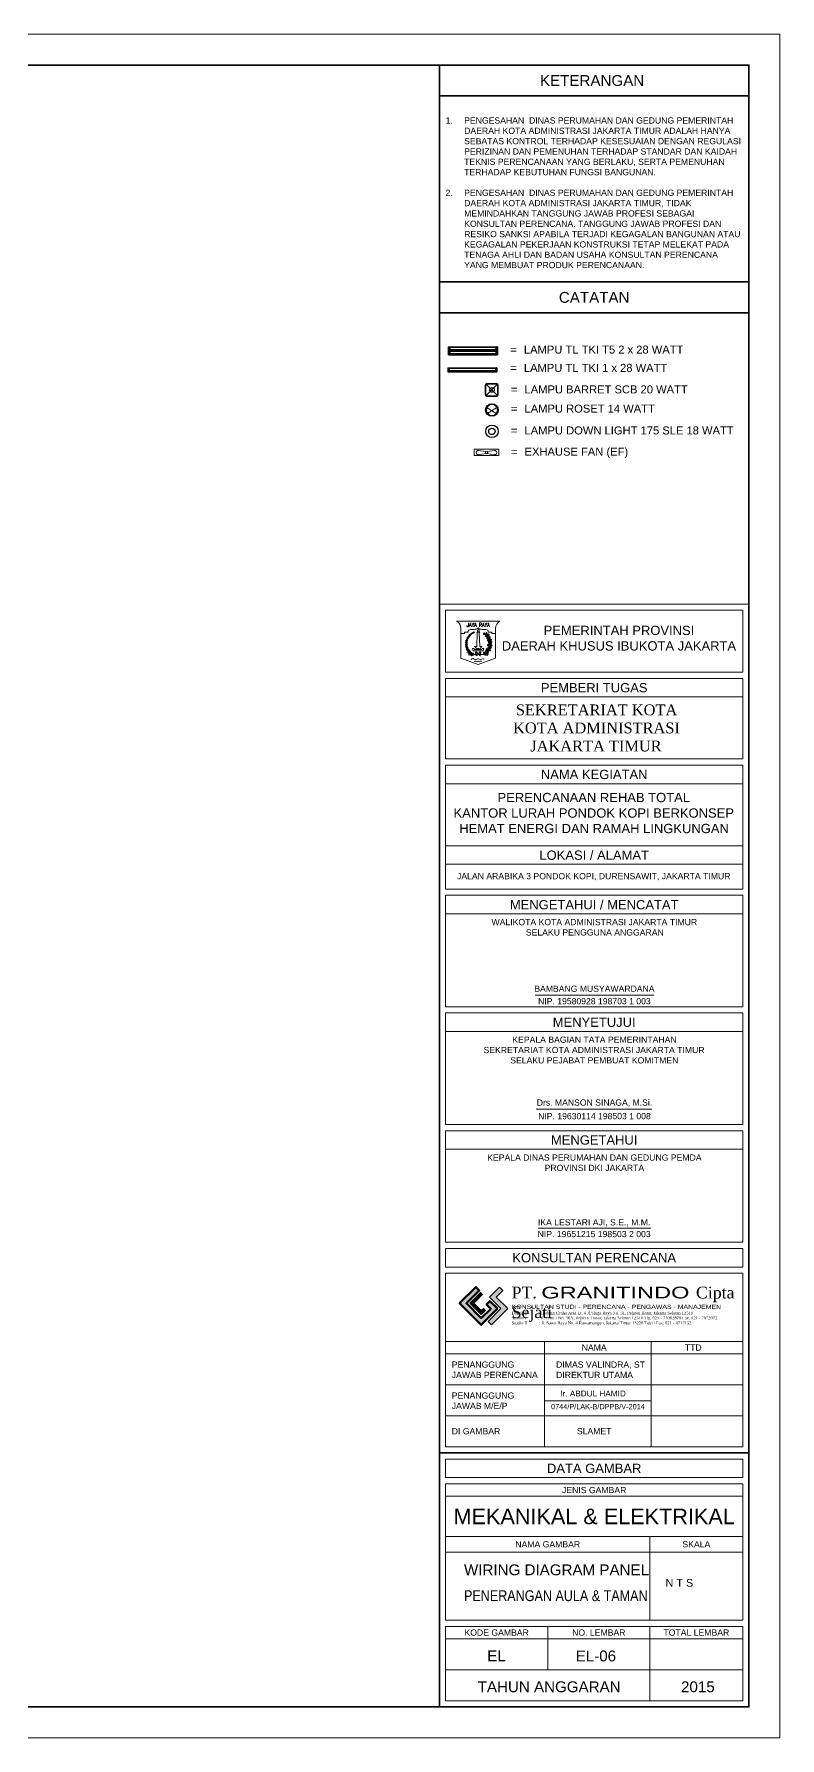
# Model space of a CAD drawing. Header units: millimetres. Extents: x -17012 to 53751, y -5570 to 5430.
# Drawn here: x 30945 to 35763, y -5570 to 5430 of the extents above; entities that cross this region are included whole.
import ezdxf
from ezdxf.enums import TextEntityAlignment as Align

# ---------------------------------------------------------------- set-up
doc = ezdxf.new("R2010")
doc.units = ezdxf.units.MM
for name, color, linetype, lineweight in [('ars', 11, 'Continuous', 5), ('dinding', 5, 'Continuous', 15), ('GRS KOP', 1, 'Continuous', 35), ('HACH', 252, 'Continuous', 0), ('kop', 7, 'Continuous', 20), ('logo', 7, 'Continuous', 50)]:
    doc.layers.add(name, color=color, linetype=linetype, lineweight=lineweight)
doc.layers.add('HCH', color=8, linetype='Continuous')
doc.layers.add('potongan', color=210, linetype='Continuous')
doc.styles.add('BARU', font='complex.shx')
doc.styles.get("Standard").update_dxf_attribs({"font": 'arial.ttf'})

# ---------------------------------------------------------------- blocks, each defined once
blk = doc.blocks.new('tlhh')
at = {"layer": 'HCH', "color": 2}
for p, q in [((910691, 351563), (910695, 351563)), ((910691, 351563), (910691, 351534)), ((910691, 351534), (910695, 351534)), ((910691, 351534), (910691, 351505)), ((910695, 351534), (910691, 351534)), ((910695, 351563), (911036, 351563)), ((910695, 351563), (910695, 351534)), ((910699, 351553), (910695, 351553)), ((910699, 351552), (910695, 351552)), ((910699, 351546), (910695, 351546)), ((910699, 351545), (910695, 351545)), ((910695, 351534), (911036, 351534)), ((910695, 351534), (910695, 351505)), ((910695, 351534), (911036, 351534)), ((910699, 351524), (910695, 351524)), ((910699, 351523), (910695, 351523)), ((910699, 351517), (910695, 351517)), ((910699, 351554), (910699, 351543)), ((910699, 351526), (910699, 351515)), ((911029, 351557), (910702, 351557)), ((910702, 351557), (910702, 351541)), ((911029, 351541), (910702, 351541)), ((911029, 351528), (910702, 351528)), ((910702, 351528), (910702, 351512)), ((911029, 351557), (911029, 351541)), ((911029, 351528), (911029, 351512)), ((911032, 351554), (911032, 351543)), ((911032, 351553), (911036, 351553)), ((911032, 351552), (911036, 351552)), ((911032, 351546), (911036, 351546)), ((911032, 351545), (911036, 351545)), ((911032, 351526), (911032, 351515)), ((911032, 351524), (911036, 351524)), ((911032, 351523), (911036, 351523)), ((911032, 351517), (911036, 351517)), ((911036, 351563), (911036, 351534)), ((911040, 351563), (911036, 351563)), ((911036, 351534), (911036, 351505)), ((911040, 351534), (911036, 351534)), ((911036, 351534), (911040, 351534)), ((911040, 351563), (911040, 351534)), ((911040, 351534), (911040, 351505)), ((910695, 351505), (910691, 351505)), ((910699, 351516), (910695, 351516)), ((910695, 351505), (911036, 351505)), ((911029, 351512), (910702, 351512)), ((911032, 351516), (911036, 351516)), ((911036, 351505), (911040, 351505))]:
    blk.add_line(p, q, dxfattribs=at)
for centre, start, end in [((910702, 351554), 90, 180), ((910702, 351543), 180, 270), ((910702, 351526), 90, 180), ((911029, 351554), 0, 90), ((911029, 351543), 270, 0), ((911029, 351526), 0, 90), ((910702, 351515), 180, 270), ((911029, 351515), 270, 0)]:
    blk.add_arc(centre, 2.36, start, end, dxfattribs=at)
blk = doc.blocks.new('mmj4')
at = {"layer": 'HCH', "color": 3}
for p, q in [((911156, 351563), (911160, 351563)), ((911156, 351563), (911156, 351534)), ((911156, 351534), (911160, 351534)), ((911160, 351534), (911156, 351534)), ((911160, 351563), (911500, 351563)), ((911160, 351563), (911160, 351534)), ((911164, 351553), (911160, 351553)), ((911164, 351552), (911160, 351552)), ((911164, 351546), (911160, 351546)), ((911164, 351545), (911160, 351545)), ((911160, 351534), (911500, 351534)), ((911160, 351534), (911500, 351534)), ((911164, 351554), (911164, 351543)), ((911494, 351557), (911166, 351557)), ((911166, 351557), (911166, 351541)), ((911494, 351541), (911166, 351541)), ((911493, 351557), (911493, 351541)), ((911496, 351554), (911496, 351543)), ((911496, 351553), (911500, 351553)), ((911496, 351552), (911500, 351552)), ((911496, 351546), (911500, 351546)), ((911496, 351545), (911500, 351545)), ((911500, 351563), (911500, 351534)), ((911504, 351563), (911500, 351563)), ((911504, 351534), (911500, 351534)), ((911500, 351534), (911504, 351534)), ((911504, 351563), (911504, 351534))]:
    blk.add_line(p, q, dxfattribs=at)
for centre, start, end in [((911166, 351554), 90, 180), ((911166, 351543), 180, 270), ((911494, 351554), 0, 90), ((911494, 351543), 270, 0)]:
    blk.add_arc(centre, 2.36, start, end, dxfattribs=at)
blk = doc.blocks.new('EDE 1E')
at = {"layer": 'HACH'}
for p, q in [((2603736, 335663), (2602871, 334799)), ((2602893, 335642), (2603714, 334820))]:
    blk.add_line(p, q, dxfattribs=at)
at = {"layer": 'HCH'}
for p, q in [((2602858, 334903), (2602858, 335558)), ((2602871, 335663), (2603736, 335663)), ((2602871, 334799), (2602871, 335663)), ((2602976, 335676), (2603631, 335676)), ((2603736, 334799), (2603736, 335663)), ((2603749, 334903), (2603749, 335558)), ((2602871, 334799), (2603736, 334799)), ((2602976, 334786), (2603631, 334786))]:
    blk.add_line(p, q, dxfattribs=at)
blk.add_circle((2603320, 335223), 169, dxfattribs=at)
for centre, start, end in [((2602976, 335558), 90, 180), ((2602976, 334903), 180, 270), ((2603631, 335558), 0, 90), ((2603631, 334903), 270, 0)]:
    blk.add_arc(centre, 118, start, end, dxfattribs=at)
blk = doc.blocks.new('E1C1')
at = {"layer": 'HACH'}
for p, q in [((2608244, 335411), (2609001, 334945)), ((2609036, 335411), (2608279, 334945))]:
    blk.add_line(p, q, dxfattribs=at)
blk.add_circle((2608640, 335206), 387, dxfattribs=at)
at = {"layer": 'HCH'}
blk.add_circle((2608640, 335206), 445, dxfattribs=at)
blk = doc.blocks.new('thr3')
at = {"layer": 'HCH'}
for radius in [44.5, 23.2]:
    blk.add_circle((912893, 351514), radius, dxfattribs=at)
blk = doc.blocks.new('TBN5R')
at = {"layer": 'dinding', "color": 1, "ltscale": 150}
for p, q in [((913908.9, 349718.4), (913904.4, 349745.8)), ((913915.9, 349718.4), (913920.4, 349745.8)), ((913908.9, 349713), (913904.4, 349685.6)), ((913915.9, 349713), (913920.4, 349685.6))]:
    blk.add_line(p, q, dxfattribs=at)
blk.add_lwpolyline([(913901.2, 349762.3), (913924.8, 349762.3), (913924.8, 349669.1), (913901.2, 349669.1)], close=True, dxfattribs=at)
blk.add_circle((913912.4, 349715.7), 4.41, dxfattribs=at)
for centre, start, end in [((913912.4, 349747.3), 349.15972, 190.84028), ((913912.4, 349684.1), 169.15972, 10.84028)]:
    blk.add_arc(centre, 8.12, start, end, dxfattribs=at)
blk = doc.blocks.new('logo granitindo baru')
at = {"layer": 'logo'}
for points in [[(1.03, 1.463), (0.916, 1.574), (0.366, 1.024), (1.1, 0.289), (1.652, 0.843), (1.392, 1.098), (1.281, 0.987), (1.423, 0.84), (1.102, 0.519), (0.594, 1.025)], [(1.721, 1.576), (1.381, 1.236), (1.771, 0.842), (1.341, 0.407), (1.454, 0.294), (2.001, 0.844), (1.609, 1.237), (1.835, 1.464)]]:
    blk.add_hatch(color=8, dxfattribs=at).paths.add_polyline_path(points)
at = {"layer": 'Defpoints'}
blk.add_point((9.7, 0), dxfattribs=at)
at = {"layer": 'logo'}
blk.add_lwpolyline([(1.03, 1.463), (0.916, 1.574), (0.366, 1.024), (1.1, 0.289), (1.652, 0.843), (1.392, 1.098), (1.281, 0.987), (1.423, 0.84), (1.102, 0.519), (0.594, 1.025), (1.03, 1.463), (0.916, 1.574)], dxfattribs=at)
at = {"layer": 'logo', "lineweight": 13}
for points in [[(1.089, 1.403), (0.713, 1.026), (1.101, 0.638), (1.258, 0.794)], [(1.112, 1.38), (0.759, 1.026), (1.101, 0.683), (1.235, 0.817)], [(1.134, 1.357), (0.803, 1.026), (1.101, 0.728), (1.213, 0.839)], [(1.157, 1.334), (0.85, 1.026), (1.101, 0.775), (1.189, 0.863)]]:
    blk.add_lwpolyline(points, dxfattribs=at)
at = {"layer": 'logo', "lineweight": 0}
blk.add_lwpolyline([(1.721, 1.576), (1.381, 1.236), (1.771, 0.842), (1.341, 0.407), (1.454, 0.294), (2.001, 0.844), (1.609, 1.237), (1.835, 1.464), (1.721, 1.576)], dxfattribs=at)
at = {"layer": 'logo', "insert": (2.134, 1.589), "char_height": 0.4, "width": 7.66452, "attachment_point": 1}
blk.add_mtext('{\\fTimes New Roman|b0|i0|c0|p18;PT. \\fCityBlueprint|b0|i0|c2|p2;\\W1.5;GRANITINDO \\fTimes New Roman|b0|i0|c0|p18;\\W1;Cipta Sejati}', dxfattribs=at)
at = {"layer": 'logo', "insert": (2.134, 0.975), "char_height": 0.1, "attachment_point": 1}
blk.add_mtext_dynamic_manual_height_columns('{\\f@Arial Unicode MS|b0|i0|c0|p34;\\H1.4x;\\W1.2;KONSULTAN STUDI - PERENCANA - PENGAWAS - MANAJEMEN\\fTimes New Roman|b0|i0|c0|p18;\\P\\pt0.9;\\H0.71429x;\\W1;Domisili ^I: Gedung Graha Arsa Lt. 4 Jl.Siaga Raya No. 31, Pejaten Barat, Jakarta Selatan 12510\\PStudio I ^I: Jl. Batu I No. 36A, Pejaten Timur, Jakarta Selatan 12510 Tlp. 021 - 71082879 Fax. 021 - 7972072\\PStudio II          : Jl. Sawo Raya No. 4 Rawamangun, Jakarta Timur 13220 Telp / Fax. 021 - 4717152}', width=9.56937, gutter_width=0, heights=[1.67], dxfattribs=at)
blk = doc.blocks.new('kop')
at = {"layer": 'ars'}
for p, q in [((74.521, 35.599), (74.496, 35.614)), ((74.534, 35.595), (74.538, 35.581)), ((74.578, 35.526), (74.553, 35.541)), ((74.578, 35.526), (74.581, 35.555)), ((74.6, 35.468), (74.612, 35.457)), ((74.621, 35.202), (74.607, 35.228)), ((74.614, 35.467), (74.614, 35.452)), ((74.634, 35.366), (74.615, 35.388)), ((74.621, 35.202), (74.64, 35.225)), ((74.631, 35.289), (74.635, 35.273)), ((74.634, 35.366), (74.643, 35.394)), ((74.642, 35.304), (74.637, 35.29)), ((74.472, 34.989), (74.502, 34.992)), ((74.537, 35.048), (74.537, 35.078)), ((74.552, 35.066), (74.578, 35.081))]:
    blk.add_line(p, q, dxfattribs=at)
for centre, radius, start, end in [((73.816, 35.253), 0.061, 2.2926, 66.7539), ((73.901, 35.312), 0.061, 182.2926, 246.7539), ((73.829, 35.191), 0.061, 12.6628, 77.1241), ((73.902, 35.264), 0.061, 192.6628, 257.1241), ((73.906, 35.362), 0.061, 172.3995, 236.8608), ((73.812, 35.319), 0.061, 352.3995, 56.8608), ((73.907, 35.225), 0.061, 200.2151, 264.6765), ((73.844, 35.143), 0.061, 20.2151, 84.6765), ((73.916, 35.414), 0.061, 164.619, 229.0804), ((73.817, 35.384), 0.061, 344.619, 49.0804), ((73.933, 35.316), 0.061, 120.6799, 185.1412), ((74.278, 35.315), 0.405, 114.0856, 237.6325), ((73.842, 35.364), 0.061, 300.6799, 5.1412), ((73.923, 35.456), 0.0488, 158.8649, 223.3262), ((73.936, 35.271), 0.061, 130.573, 195.0343), ((73.852, 35.424), 0.061, 292.8994, 357.3608), ((73.937, 35.365), 0.061, 112.8994, 177.3608), ((73.842, 35.44), 0.0488, 338.8649, 43.3262), ((73.837, 35.302), 0.061, 310.573, 15.0343), ((73.943, 35.23), 0.061, 140.9432, 205.4045), ((73.873, 35.469), 0.0488, 287.1453, 351.6066), ((73.935, 35.415), 0.0488, 107.1453, 171.6066), ((73.841, 35.243), 0.061, 320.9432, 25.4045), ((73.942, 35.493), 0.0488, 150.2996, 214.761), ((73.957, 35.19), 0.061, 140.9432, 205.4045), ((73.859, 35.489), 0.0488, 330.2996, 34.761), ((73.948, 35.451), 0.0488, 98.58, 163.0414), ((73.894, 35.513), 0.0488, 278.58, 343.0414), ((73.854, 35.203), 0.061, 320.9432, 25.4045), ((73.961, 35.528), 0.0488, 145.7989, 210.2603), ((73.879, 35.531), 0.0488, 325.7989, 30.2603), ((73.916, 35.552), 0.0488, 274.0793, 338.5407), ((73.965, 35.485), 0.0488, 94.0793, 158.5407), ((73.985, 35.56), 0.0488, 139.3679, 203.8292), ((73.904, 35.572), 0.0488, 319.3679, 23.8292), ((73.984, 35.517), 0.0488, 87.6483, 152.1096), ((73.943, 35.589), 0.0488, 267.6483, 332.1096), ((74.012, 35.589), 0.0488, 133.8416, 198.303), ((73.932, 35.609), 0.0488, 313.8416, 18.303), ((74.007, 35.547), 0.0488, 82.122, 146.5834), ((73.973, 35.622), 0.0488, 262.122, 326.5834), ((74.036, 35.612), 0.0439, 126.6239, 191.0853), ((73.967, 35.639), 0.0439, 306.6239, 11.0853), ((74.026, 35.575), 0.0439, 74.9043, 139.3657), ((74.005, 35.646), 0.0439, 254.9043, 319.3657), ((74, 35.656), 0.0352, 303.961, 8.4223), ((74.054, 35.632), 0.0352, 123.961, 188.4223), ((74.045, 35.603), 0.0352, 72.2414, 136.7027), ((74.03, 35.66), 0.0352, 252.2414, 316.7027), ((74.027, 35.676), 0.0352, 297.7406, 2.2019), ((74.078, 35.647), 0.0352, 117.7406, 182.2019), ((74.066, 35.619), 0.0352, 66.021, 130.4823), ((74.057, 35.677), 0.0352, 246.021, 310.4823), ((74.097, 35.661), 0.0281, 113.4007, 177.862), ((74.058, 35.688), 0.0281, 293.4007, 357.862), ((74.086, 35.64), 0.0281, 61.6811, 126.1424), ((74.082, 35.687), 0.0281, 241.6811, 306.1424), ((74.082, 35.701), 0.0281, 293.4007, 357.862), ((74.121, 35.674), 0.0281, 113.4007, 177.862), ((74.11, 35.653), 0.0281, 61.6811, 126.1424), ((74.106, 35.7), 0.0281, 241.6811, 306.1424), ((74.117, 35.713), 0.0281, 260.9368, 325.3982), ((74.136, 35.669), 0.0281, 80.9368, 145.3982), ((74.232, 35.315), 0.405, 302.3675, 44.4851), ((74.485, 35.674), 0.0613, 235.5154, 280.6207), ((74.445, 35.613), 0.0507, 1.4248, 71.624), ((74.541, 35.601), 0.0613, 235.5154, 280.6207), ((74.589, 35.652), 0.0795, 151.1819, 225.9956), ((74.502, 35.54), 0.0507, 1.4248, 71.624), ((74.526, 35.44), 0.0795, 20.9123, 95.7261), ((74.592, 35.547), 0.0795, 200.9123, 275.7261), ((74.464, 35.633), 0.0795, 331.1819, 45.9956), ((74.611, 35.596), 0.0507, 162.5946, 232.7938), ((74.644, 35.186), 0.0795, 153.0891, 227.9029), ((74.627, 35.286), 0.0613, 205.6201, 250.7254), ((74.52, 35.163), 0.0795, 333.0891, 47.9029), ((74.623, 35.449), 0.0613, 217.2288, 262.3342), ((74.538, 35.6), 0.0613, 313.598, 358.7033), ((74.663, 35.361), 0.0795, 171.1641, 245.9779), ((74.552, 35.301), 0.0795, 351.1641, 65.9779), ((74.566, 35.403), 0.0507, 343.1383, 53.3375), ((74.562, 35.252), 0.0507, 331.5296, 41.7288), ((74.602, 35.228), 0.0795, 271.02, 345.8338), ((74.68, 35.129), 0.0795, 91.02, 165.8338), ((74.684, 35.504), 0.0795, 133.1999, 208.0136), ((74.559, 35.525), 0.0795, 313.1999, 28.0136), ((74.682, 35.427), 0.0507, 150.0679, 220.2671), ((74.688, 35.241), 0.0507, 128.2781, 198.4773), ((74.63, 35.285), 0.0613, 279.2815, 324.3868), ((74.721, 35.315), 0.0795, 113.3027, 188.1164), ((74.611, 35.377), 0.0795, 293.3027, 8.1164), ((74.611, 35.447), 0.0613, 301.0712, 346.1766), ((73.921, 35.183), 0.061, 206.1601, 270.6214), ((73.867, 35.095), 0.061, 26.1601, 90.6214), ((73.941, 35.145), 0.061, 208.508, 272.9693), ((73.891, 35.055), 0.061, 28.508, 92.9693), ((73.921, 35.015), 0.061, 40.0311, 104.4924), ((73.953, 35.113), 0.061, 220.0311, 284.4924), ((73.974, 35.153), 0.061, 146.9028, 211.3642), ((73.871, 35.155), 0.061, 326.9028, 31.3642), ((73.956, 34.978), 0.061, 49.2006, 113.662), ((73.971, 35.08), 0.061, 229.2006, 293.662), ((73.997, 35.115), 0.061, 146.6953, 211.1566), ((73.893, 35.117), 0.061, 326.6953, 31.1566), ((74.021, 35.084), 0.061, 144.8635, 209.3249), ((73.918, 35.089), 0.061, 324.8635, 29.3249), ((73.99, 34.949), 0.061, 44.4223, 108.8836), ((74.014, 35.049), 0.061, 224.4223, 288.8836), ((74.049, 35.054), 0.061, 144.4903, 208.9516), ((73.946, 35.059), 0.061, 324.4903, 28.9516), ((74.08, 35.031), 0.061, 156.1803, 220.6416), ((73.978, 35.016), 0.061, 336.1803, 40.6416), ((74.567, 35.052), 0.0795, 137.1076, 211.9214), ((74.441, 35.064), 0.0795, 317.1076, 31.9214), ((74.547, 34.969), 0.0507, 83.4432, 153.6424), ((74.537, 35.042), 0.0613, 234.4466, 279.5519), ((74.569, 34.993), 0.0612, 69.8962, 144.7099), ((74.541, 35.085), 0.0612, 249.8962, 324.7099), ((74.582, 35.119), 0.0613, 176.9872, 222.0926), ((74.509, 35.12), 0.0507, 302.8967, 13.0959), ((74.629, 35.078), 0.0507, 106.5818, 176.781), ((74.591, 35.141), 0.0613, 257.5851, 302.6905)]:
    blk.add_arc(centre, radius, start, end, dxfattribs=at)
at = {"layer": 'ars', "color": 11}
for centre, radius, start, end in [((74.491, 34.995), 0.0613, 158.8696, 203.9749), ((74.422, 35.02), 0.0507, 284.779, 354.9783), ((74.44, 34.986), 0.016, 270, 302.3675)]:
    blk.add_arc(centre, radius, start, end, dxfattribs=at)
at = {"layer": 'ars'}
for points, start_tangent, end_tangent in [([(74.461, 35.651), (74.466, 35.634), (74.45, 35.624), (74.429, 35.623), (74.426, 35.64), (74.439, 35.661), (74.444, 35.672), (74.461, 35.663), (74.461, 35.651)], (0.714442, -0.699695), (0.714442, -0.699695)), ([(74.518, 35.578), (74.523, 35.561), (74.507, 35.551), (74.486, 35.55), (74.483, 35.567), (74.496, 35.588), (74.501, 35.599), (74.518, 35.589), (74.518, 35.578)], (0.714442, -0.699695), (0.714442, -0.699695)), ([(74.594, 35.435), (74.593, 35.416), (74.574, 35.412), (74.555, 35.418), (74.556, 35.435), (74.576, 35.451), (74.584, 35.459), (74.597, 35.445), (74.594, 35.435)], (0.458819, -0.88853), (0.458819, -0.88853)), ([(74.596, 35.277), (74.591, 35.26), (74.572, 35.259), (74.554, 35.269), (74.559, 35.285), (74.581, 35.297), (74.591, 35.303), (74.601, 35.287), (74.596, 35.277)], (0.270637, -0.962681), (0.270637, -0.962681)), ([(74.571, 35.605), (74.582, 35.591), (74.6, 35.598), (74.612, 35.615), (74.601, 35.627), (74.576, 35.629), (74.564, 35.631), (74.562, 35.612), (74.571, 35.605)], (0.149901, -0.988701), (0.149901, -0.988701)), ([(74.644, 35.445), (74.652, 35.429), (74.671, 35.432), (74.687, 35.445), (74.678, 35.46), (74.654, 35.467), (74.643, 35.472), (74.637, 35.453), (74.644, 35.445)], (-0.068112, -0.997678), (-0.068112, -0.997678)), ([(74.66, 35.272), (74.661, 35.253), (74.68, 35.25), (74.699, 35.256), (74.697, 35.273), (74.677, 35.288), (74.669, 35.297), (74.656, 35.282), (74.66, 35.272)], (-0.433585, -0.901113), (-0.433585, -0.901113)), ([(74.463, 35.013), (74.447, 35.004), (74.433, 35.018), (74.428, 35.037), (74.443, 35.045), (74.467, 35.037), (74.479, 35.034), (74.474, 35.016), (74.463, 35.013)], (-0.515761, -0.856733), (-0.515761, -0.856733)), ([(74.551, 35.127), (74.539, 35.113), (74.521, 35.122), (74.51, 35.139), (74.522, 35.151), (74.547, 35.151), (74.559, 35.152), (74.56, 35.133), (74.551, 35.127)], (-0.223771, -0.974642), (-0.223771, -0.974642)), ([(74.549, 35.011), (74.537, 34.997), (74.548, 34.981), (74.566, 34.972), (74.576, 34.985), (74.573, 35.01), (74.573, 35.022), (74.554, 35.021), (74.549, 35.011)], (-0.942817, -0.33331), (-0.942817, -0.33331)), ([(74.614, 35.117), (74.608, 35.1), (74.624, 35.089), (74.645, 35.088), (74.649, 35.104), (74.636, 35.126), (74.631, 35.137), (74.614, 35.128), (74.614, 35.117)], (-0.735998, -0.676983), (-0.735998, -0.676983))]:
    blk.add_spline(points, degree=3, dxfattribs=dict(at, start_tangent=start_tangent, end_tangent=end_tangent))
for points in [[(74.445, 34.97), (74.47, 34.975), (74.522, 34.973), (74.56, 34.955)], [(74.445, 34.97), (74.468, 34.959), (74.518, 34.947), (74.56, 34.955)]]:
    blk.add_spline(points, degree=3, dxfattribs=at)
at = {"layer": 'GRS KOP'}
for p, q in [((73, 1), (73, 54)), ((83, 1), (83, 54)), ((73, 53), (83, 53)), ((73, 47), (83, 47)), ((73, 46), (83, 46)), ((73, 9.2), (83, 9.2))]:
    blk.add_line(p, q, dxfattribs=at)
blk.add_lwpolyline([(1, 54), (83, 54), (83, 1), (1, 1)], close=True, dxfattribs=at)
at = {"layer": 'kop', "color": 7}
for p, q in [((84, 55), (0, 55)), ((84, 55), (84, 0)), ((84, 55), (84, 0)), ((74.124, 35.23), (74.124, 35.228)), ((74.124, 35.23), (74.205, 35.23)), ((74.124, 35.228), (74.129, 35.228)), ((74.205, 35.69), (74.305, 35.69)), ((74.225, 35.67), (74.205, 35.23)), ((74.235, 35.698), (74.275, 35.698)), ((74.285, 35.67), (74.305, 35.23)), ((74.305, 35.23), (74.386, 35.23)), ((74.381, 35.228), (74.386, 35.228)), ((74.386, 35.23), (74.386, 35.228)), ((74.075, 35.17), (74.124, 35.17)), ((74.075, 35.17), (74.095, 35.09)), ((74.095, 35.09), (74.415, 35.09)), ((74.124, 35.17), (74.134, 35.13)), ((74.134, 35.13), (74.376, 35.13)), ((74.195, 35.15), (74.235, 35.15)), ((74.275, 35.15), (74.315, 35.15)), ((74.376, 35.13), (74.386, 35.17)), ((74.386, 35.17), (74.435, 35.17)), ((74.415, 35.09), (74.435, 35.17)), ((0, 0), (84, 0))]:
    blk.add_line(p, q, dxfattribs=at)
at = {"layer": 'kop'}
for p, q in [((83, 36.6), (73, 36.6)), ((73.2, 34.4), (73.2, 36.4)), ((82.8, 36.4), (73.2, 36.4)), ((82.8, 34.4), (82.8, 36.4)), ((82.8, 34.4), (73.2, 34.4)), ((73.2, 31.6), (73.2, 34.2)), ((82.8, 34.2), (73.2, 34.2)), ((82.8, 31.6), (82.8, 34.2)), ((82.8, 33.6), (73.2, 33.6)), ((82.8, 31.6), (73.2, 31.6)), ((73.2, 27.4), (73.2, 31.4)), ((82.8, 31.4), (73.2, 31.4)), ((82.8, 27.4), (82.8, 31.4)), ((82.8, 30.8), (73.2, 30.8)), ((82.8, 28.8), (73.2, 28.8)), ((82.8, 28.2), (73.2, 28.2)), ((82.8, 27.4), (73.2, 27.4)), ((73.2, 23.6), (73.2, 27.2)), ((82.8, 27.2), (73.2, 27.2)), ((82.8, 23.6), (82.8, 27.2)), ((82.8, 26.6), (73.2, 26.6)), ((76.089, 23.976), (79.928, 23.976)), ((82.8, 23.6), (73.2, 23.6)), ((73.2, 19.8), (73.2, 23.4)), ((82.8, 23.4), (73.2, 23.4)), ((82.8, 19.8), (82.8, 23.4)), ((82.8, 22.8), (73.2, 22.8)), ((76.127, 20.296), (79.863, 20.296)), ((82.8, 19.8), (73.2, 19.8)), ((73.2, 16), (73.2, 19.6)), ((82.8, 19.6), (73.2, 19.6)), ((82.8, 16), (82.8, 19.6)), ((82.8, 19), (73.2, 19)), ((82.8, 16), (73.2, 16)), ((73.2, 9.4), (73.2, 15)), ((82.8, 15), (73.2, 15)), ((82.8, 9.4), (82.8, 15)), ((82.8, 12.8), (73.2, 12.8)), ((76.4, 9.4), (76.4, 12.8)), ((79.842, 9.4), (79.842, 12.8)), ((82.8, 12.4), (73.2, 12.4)), ((73.2, 12.4), (73.2, 11.4)), ((82.8, 11.4), (73.2, 11.4)), ((82.8, 10.4), (73.2, 10.4)), ((82.8, 9.4), (73.2, 9.4)), ((73.2, 7.8), (82.8, 7.8)), ((73.2, 6.5), (82.8, 6.5)), ((79.8, 3.8), (79.8, 6.5)), ((73.2, 6), (82.8, 6)), ((76.5, 2.2), (76.5, 3.6)), ((79.8, 1.2), (79.8, 3.6)), ((73.2, 3.2), (82.8, 3.2)), ((73.2, 2.2), (82.8, 2.2))]:
    blk.add_line(p, q, dxfattribs=at)
at = {"layer": 'kop', "color": 5}
for p, q in [((74.955, 36.05), (73.555, 36.05)), ((73.695, 35.81), (73.695, 34.85)), ((74.815, 35.81), (74.815, 34.85)), ((73.695, 35.65), (73.815, 35.65)), ((73.815, 35.69), (73.815, 35.65)), ((73.815, 35.69), (73.935, 35.69)), ((73.935, 35.73), (73.935, 35.69)), ((74.575, 35.73), (74.575, 35.69)), ((74.695, 35.69), (74.575, 35.69)), ((74.695, 35.69), (74.695, 35.65)), ((74.815, 35.65), (74.695, 35.65)), ((73.695, 34.85), (74.255, 34.65)), ((74.225, 34.95), (74.171, 35.022)), ((74.255, 34.986), (74.203, 35.046)), ((74.225, 34.95), (74.21, 34.93)), ((74.255, 34.986), (74.307, 35.046)), ((74.255, 34.65), (74.815, 34.85)), ((74.285, 34.95), (74.339, 35.022)), ((74.285, 34.95), (74.3, 34.93))]:
    blk.add_line(p, q, dxfattribs=at)
at = {"layer": 'kop', "color": 7}
for points in [[(74.235, 35.698), (74.233, 35.701), (74.231, 35.704), (74.229, 35.707), (74.228, 35.71), (74.227, 35.713), (74.227, 35.715), (74.226, 35.718), (74.226, 35.72), (74.226, 35.723), (74.226, 35.725), (74.226, 35.728), (74.226, 35.731), (74.226, 35.733), (74.227, 35.736), (74.228, 35.738), (74.229, 35.741), (74.23, 35.743), (74.232, 35.746), (74.234, 35.749), (74.236, 35.753), (74.24, 35.758), (74.244, 35.763), (74.249, 35.77), (74.255, 35.778)], [(74.275, 35.698), (74.277, 35.701), (74.279, 35.704), (74.281, 35.707), (74.282, 35.71), (74.283, 35.713), (74.283, 35.715), (74.284, 35.718), (74.284, 35.72), (74.284, 35.723), (74.284, 35.725), (74.284, 35.728), (74.284, 35.731), (74.284, 35.733), (74.283, 35.736), (74.282, 35.738), (74.281, 35.741), (74.28, 35.743), (74.278, 35.746), (74.276, 35.749), (74.274, 35.753), (74.27, 35.758), (74.266, 35.763), (74.261, 35.77), (74.255, 35.778)]]:
    blk.add_lwpolyline(points, dxfattribs=at)
at = {"layer": 'kop', "color": 1}
blk.add_lwpolyline([(74.07, 34.97), (74.44, 34.97)], close=True, dxfattribs=at)
at = {"layer": 'kop', "color": 5}
for points in [[(74.21, 34.97), (74.18, 34.93)], [(74.3, 34.97), (74.33, 34.93)]]:
    blk.add_lwpolyline(points, dxfattribs=at)
at = {"layer": 'kop'}
for points in [[(76.189, 16.449), (79.826, 16.449)], [(76.4, 10.882), (79.842, 10.882)]]:
    blk.add_lwpolyline(points, dxfattribs=at)
for points in [[(73.2, 15.2), (82.8, 15.2), (82.8, 15.8), (73.2, 15.8)], [(73.2, 8.4), (82.8, 8.4), (82.8, 9), (73.2, 9)], [(73.2, 3.8), (82.8, 3.8), (82.8, 8.2), (73.2, 8.2)], [(73.2, 1.2), (82.8, 1.2), (82.8, 3.6), (73.2, 3.6)]]:
    blk.add_lwpolyline(points, close=True, dxfattribs=at)
at = {"layer": 'kop', "color": 5}
for centre, radius, start, end in [((73.419, 35.81), 0.276, 0, 60.5129), ((73.975, 35.73), 0.04, 90, 180), ((74.535, 35.73), 0.04, 0, 90), ((75.091, 35.81), 0.276, 119.4871, 180), ((74.187, 35.034), 0.02, 36.8699, 216.8699), ((74.323, 35.034), 0.02, 323.1301, 143.1301)]:
    blk.add_arc(centre, radius, start, end, dxfattribs=at)
at = {"layer": 'kop', "color": 7}
for centre, radius, start, end in [((74.079, 35.119), 0.12, 15, 65.3894), ((74.198, 35.663), 0.0283, 15, 75), ((74.312, 35.663), 0.0283, 105, 165), ((74.431, 35.119), 0.12, 114.6106, 165), ((74.255, 35.15), 0.02, 0, 180)]:
    blk.add_arc(centre, radius, start, end, dxfattribs=at)
at = {"layer": 'kop', "color": 1}
blk.add_arc((74.07, 34.986), 0.016, 237.6325, 270, dxfattribs=at)
at = {"layer": 'kop', "color": 5}
for points in [[(74.255, 35.83), (74.232, 35.807), (74.2, 35.793), (74.12, 35.782), (74.046, 35.777), (73.975, 35.77)], [(74.255, 35.83), (74.278, 35.807), (74.31, 35.793), (74.39, 35.782), (74.464, 35.777), (74.535, 35.77)], [(74.023, 34.99), (74.006, 34.984), (73.974, 34.992), (73.925, 35.01), (73.891, 35.041)], [(74.038, 34.971), (74.016, 34.967), (73.997, 34.959), (73.964, 34.956), (73.932, 34.964)], [(74.082, 34.965), (74.066, 34.956), (74.034, 34.952), (74.006, 34.952), (73.992, 34.948)], [(74.015, 34.807), (74.089, 34.844), (74.162, 34.807), (74.249, 34.833), (74.326, 34.809), (74.4, 34.83), (74.45, 34.817)], [(74.125, 34.97), (74.104, 34.959), (74.093, 34.947), (74.051, 34.932), (74.033, 34.937)], [(74.113, 34.984), (74.085, 34.986), (74.071, 34.993), (74.051, 34.993)], [(74.125, 34.97), (74.112, 34.996), (74.085, 35.02), (74.081, 35.031)], [(74.12, 34.747), (74.16, 34.759), (74.204, 34.744), (74.255, 34.753), (74.3, 34.744), (74.332, 34.758), (74.357, 34.749)]]:
    blk.add_spline(points, degree=3, dxfattribs=at)
at = {"xscale": 0.9500000000000455, "yscale": 0.9500000000000455, "zscale": 0.9500000000000455}
blk.add_blockref('logo granitindo baru', (73.307, 13.056), dxfattribs=at)
at = {"layer": 'kop'}
for s, height, p in [('KETERANGAN ', 0.35, (78, 53.5)), ('CATATAN', 0.35, (78, 46.5)), ('PEMERINTAH PROVINSI', 0.29998, (78.8, 35.75)), ('DAERAH KHUSUS IBUKOTA JAKARTA', 0.29998, (78.8, 35.25)), ('PEMBERI TUGAS', 0.3, (78, 33.9)), ('NAMA KEGIATAN', 0.3, (78, 31.1)), ('LOKASI / ALAMAT', 0.3, (78, 28.5)), ('JALAN ARABIKA 3 PONDOK KOPI, DURENSAWIT, JAKARTA TIMUR', 0.2, (77.986, 27.8)), ('MENGETAHUI / MENCATAT', 0.3, (78, 26.9)), ('BAMBANG MUSYAWARDANA', 0.19926, (78.007, 24.183)), ('NIP. 19580928 198703 1 003', 0.19926, (78.007, 23.78)), ('MENYETUJUI', 0.3, (78, 23.1)), ('Drs. MANSON SINAGA, M.Si.', 0.19926, (78.009, 20.496)), ('NIP. 19630114 198503 1 008', 0.19926, (78.009, 20.071)), ('MENGETAHUI', 0.3, (78, 19.3)), ('IKA LESTARI AJI, S.E., M.M.', 0.2, (77.999, 16.625)), ('NIP. 19651215 198503 2 003', 0.2, (77.999, 16.264)), ('KONSULTAN PERENCANA', 0.3, (78, 15.5)), ('NAMA', 0.2, (78, 12.6)), ('TTD', 0.2, (81.2, 12.6)), ('DATA GAMBAR', 0.3, (78, 8.7)), ('JENIS GAMBAR', 0.2, (78, 8)), ('MEKANIKAL & ELEKTRIKAL', 0.5, (78, 7.146)), ('NAMA GAMBAR', 0.2, (76.5, 6.25)), ('SKALA', 0.2, (81.3, 6.25)), ('KODE GAMBAR', 0.2, (74.85, 3.4)), ('NO. LEMBAR', 0.2, (78.15, 3.4)), ('TOTAL LEMBAR', 0.2, (81.3, 3.4)), ('EL', 0.35, (74.844, 2.65)), ('TAHUN ANGGARAN', 0.35, (76.545, 1.65)), ('2015', 0.35, (81.349, 1.65))]:
    blk.add_text(s, height=height, dxfattribs=at).set_placement(p, align=Align.MIDDLE)
at = {"layer": 'kop', "color": 5, "style": 'BARU', "width": 0.9}
blk.add_text('JAYA RAYA', height=0.12, dxfattribs=at).set_placement((74.255, 35.93), align=Align.MIDDLE)
at = {"layer": 'kop'}
blk.add_text('0744/P/LAK-B/DPPB/V-2014', height=0.16877, dxfattribs=at).set_placement((78.122, 10.609), align=Align.CENTER)
for s, insert, char_height, width, attachment_point in [('\\pi-0.6,l0.6,t0.6;1.^IPENGESAHAN  DINAS PERUMAHAN DAN GEDUNG PEMERINTAH DAERAH KOTA ADMINISTRASI JAKARTA TIMUR ADALAH HANYA SEBATAS KONTROL TERHADAP KESESUAIAN DENGAN REGULASI PERIZINAN DAN PEMENUHAN TERHADAP STANDAR DAN KAIDAH TEKNIS PERENCANAAN YANG BERLAKU, SERTA PEMENUHAN TERHADAP KEBUTUHAN FUNGSI BANGUNAN.\\P\\P2.^IPENGESAHAN  DINAS PERUMAHAN DAN GEDUNG PEMERINTAH DAERAH KOTA ADMINISTRASI JAKARTA TIMUR, TIDAK MEMINDAHKAN TANGGUNG JAWAB PROFESI SEBAGAI KONSULTAN PERENCANA. TANGGUNG JAWAB PROFESI DAN RESIKO SANKSI APABILA TERJADI KEGAGALAN BANGUNAN ATAU KEGAGALAN PEKERJAAN KONSTRUKSI TETAP MELEKAT PADA TENAGA AHLI DAN BADAN USAHA KONSULTAN PERENCANA YANG MEMBUAT PRODUK PERENCANAAN.', (73.2, 49.875), 0.2, 9.6, 4), ('PENANGGUNG\\PJAWAB PERENCANA', (73.4, 12.15), 0.2, 8.33062, 1), ('DIMAS VALINDRA, ST\\PDIREKTUR UTAMA', (76.77, 12.15), 0.2, 8.16499, 1), ('PENANGGUNG\\PJAWAB M/E/P', (73.4, 11.15), 0.2, 8.79211, 1), ('\\pi0.69141;Ir. ABDUL HAMID', (76.213, 11.211), 0.1893, 3.45995, 1), ('DI GAMBAR', (73.4, 10), 0.2, 7.59768, 1)]:
    blk.add_mtext(s, dxfattribs=dict(at, insert=insert, char_height=char_height, width=width, attachment_point=attachment_point))
at = {"layer": 'kop', "attachment_point": 1, "style": 'BARU'}
for s, width, insert, char_height in [('\\pi1.4375;{\\fRomantic|b0|i0|c2|p2;SEKRETARIAT KOTA\\P\\pi1.3461;KOTA ADMINISTRASI\\P\\pi1.9027;JAKARTA TIMUR}', 7.94943, (74.033, 33.359), 0.35), ('\\pi0.65609;{\\fArial|b0|i0|c0|p34;WALIKOTA KOTA ADMINISTRASI JAKARTA TIMUR\\P\\pi1.7645;SELAKU PENGGUNA ANGGARAN}', 7.94943, (74.027, 26.434), 0.2), ('\\pi1.5072;{\\fArial|b0|i0|c0|p34;KEPALA BAGIAN TATA PEMERINTAHAN\\P\\pi0.57794;SEKRETARIAT KOTA ADMINISTRASI JAKARTA TIMUR\\P\\pi1.4412;SELAKU PEJABAT PEMBUAT KOMITMEN}', 8.28085, (73.847, 22.638), 0.2), ('\\pi0.5226;{\\fArial|b0|i0|c0|p34;KEPALA DINAS PERUMAHAN DAN GEDUNG PEMDA\\P\\pi2.3784;PROVINSI DKI JAKARTA}', 7.94943, (74.022, 18.833), 0.2)]:
    blk.add_mtext_dynamic_manual_height_columns(s, width=width, gutter_width=1.5, heights=[0], dxfattribs=dict(at, insert=insert, char_height=char_height))
at = {"layer": 'kop', "insert": (73.364, 30.505), "char_height": 0.3, "attachment_point": 1}
blk.add_mtext_dynamic_manual_height_columns('\\pi1.5136;PERENCANAAN REHAB TOTAL \\P\\pi0.093811;KANTOR LURAH PONDOK KOPI BERKONSEP \\P\\pi0.27839;HEMAT ENERGI DAN RAMAH LINGKUNGAN', width=9.19785, gutter_width=1.5, heights=[0], dxfattribs=at)
at = {"layer": 'kop', "style": 'BARU', "flags": 4}
for p, height in [((73.8, 5.4), 0.35), ((73.8, 4.9), 0.35), ((80.303, 5.382), 0.25), ((80.303, 4.882), 0.25), ((73.8, 4.4), 0.35), ((80.303, 4.382), 0.25)]:
    blk.add_attdef('-', p, '', height=height, dxfattribs=at)
at = {"layer": 'kop', "flags": 4}
for tag, p in [('AR-00', (78.057, 2.648)), ('00', (81.238, 2.647))]:
    blk.add_attdef(tag, text='', height=0.35, dxfattribs=at).set_placement(p, align=Align.MIDDLE)

msp = doc.modelspace()

# ---------------------------------------------------------------- block references
at = {"layer": 'dinding', "xscale": 1.689999999984593, "yscale": 1.689999999984593, "zscale": 1.69, "rotation": 90}
msp.add_blockref('TBN5R', (624887, -1541784), dxfattribs=at)
at = {"layer": 'HACH', "xscale": 0.09099999993486563, "yscale": 0.09099999993350139, "zscale": 0.091}
for name, p in [('EDE 1E', (-202999, -27373)), ('E1C1', (-203484, -27501))]:
    msp.add_blockref(name, p, dxfattribs=at)
at = {"layer": 'kop'}
ref = msp.add_blockref('kop', (18963, -5570), dxfattribs=dict(at, xscale=200, yscale=200, zscale=200))
ref.add_attrib('-', 'WIRING DIAGRAM PANEL', (33722, -4520), dxfattribs={"height": 70, "flags": 4})
ref.add_attrib('-', 'PENERANGAN AULA & TAMAN', (33722, -4687), dxfattribs={"height": 70, "width": 0.83, "flags": 4})
ref.add_attrib('-', 'N T S', (35024, -4594), dxfattribs={"height": 50, "flags": 4})
ref.add_attrib('AR-00', 'EL-06', dxfattribs={"height": 70, "flags": 4}).set_placement((34574, -5041), align=Align.MIDDLE)
ref.add_attrib('-', 'SLAMET', dxfattribs={"height": 40}).set_placement((34563, -3590), align=Align.MIDDLE)
at = {"layer": 'potongan', "xscale": 0.910000000090804, "yscale": 0.9100000000148611, "zscale": 0.9099999999999999}
for name, p in [('tlhh', (-795109, -316511)), ('mmj4', (-795534, -316647)), ('thr3', (-796830, -317013))]:
    msp.add_blockref(name, p, dxfattribs=at)

# ---------------------------------------------------------------- texts
at = {"layer": 'HCH', "color": 3}
for s, height, p in [('LAMPU TL TKI T5 2 x 28 WATT', 51.65, (34109, 3367)), ('=', 51.6, (34021, 3367)), ('LAMPU TL TKI 1 x 28 WATT', 51.65, (34109, 3249)), ('=', 51.6, (34021, 3249)), ('=', 51.6, (34025, 3110)), ('LAMPU BARRET SCB 20 WATT', 51.65, (34113, 3110)), ('=', 51.6, (34025, 2986)), ('LAMPU ROSET 14 WATT', 51.65, (34113, 2986)), ('=', 51.6, (34025, 2845)), ('LAMPU DOWN LIGHT 175 SLE 18 WATT', 51.65, (34113, 2845)), ('EXHAUSE FAN (EF)', 51.65, (34113, 2708)), ('=', 51.6, (34025, 2708))]:
    msp.add_text(s, height=height, dxfattribs=at).set_placement(p)

doc.saveas('drawing.dxf')
